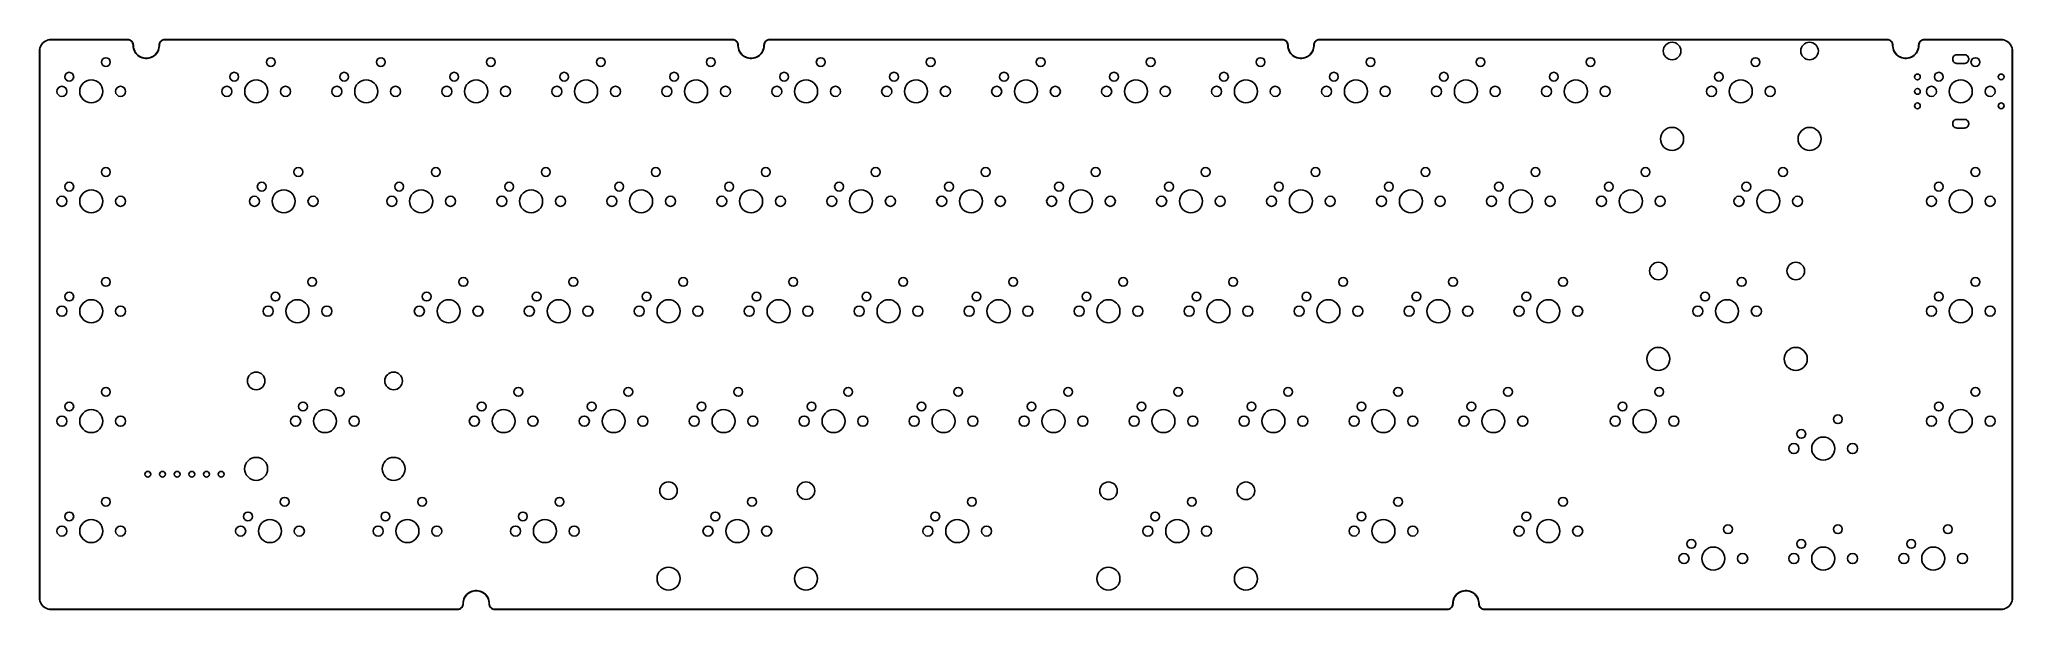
# Model space of a CAD drawing. Extents: x 0 to 342, y -99 to 0.
import ezdxf

# ---------------------------------------------------------------- set-up
doc = ezdxf.new("R2010")
doc.units = 0
doc.layers.add('BLACK', color=7, linetype='CONTINUOUS')

msp = doc.modelspace()

# ---------------------------------------------------------------- linework, layer by layer
at = {"layer": 'BLACK', "linetype": 'CONTINUOUS'}
for p, q in [((1.500891, -0.044), (1.760684, 0.007676)), ((1.760684, 0.007676), (2.025, 0.025)), ((2.025, 0.025), (15.25, 0.025)), ((15.25, 0.025), (15.427989, 0.009428)), ((15.427989, 0.009428), (15.600571, -0.036815)), ((21.399429, -0.036815), (21.572011, 0.009428)), ((21.572011, 0.009428), (21.75, 0.025)), ((21.75, 0.025), (120.025, 0.025)), ((120.025, 0.025), (120.202989, 0.009428)), ((120.202989, 0.009428), (120.375571, -0.036815)), ((126.174429, -0.036815), (126.347011, 0.009428)), ((126.347011, 0.009428), (126.525, 0.025)), ((126.525, 0.025), (215.275, 0.025)), ((215.275, 0.025), (215.452989, 0.009428)), ((215.452989, 0.009428), (215.625571, -0.036815)), ((221.424429, -0.036815), (221.597011, 0.009428)), ((221.597011, 0.009428), (221.775, 0.025)), ((221.775, 0.025), (320.05, 0.025)), ((320.05, 0.025), (320.227989, 0.009428)), ((320.227989, 0.009428), (320.400571, -0.036815)), ((326.199429, -0.036815), (326.372011, 0.009428)), ((326.372011, 0.009428), (326.55, 0.025)), ((326.55, 0.025), (339.775, 0.025)), ((339.775, 0.025), (340.039316, 0.007676)), ((340.039316, 0.007676), (340.299109, -0.044)), ((0, -2), (0.017324, -1.735684)), ((0, -96.75), (0, -2)), ((0.017324, -1.735684), (0.069, -1.475891)), ((0.083792, -1.61387), (0.05, -1.870552)), ((0.05, -1.870552), (0.05, -2)), ((0.05, -2), (0.05, -96.75)), ((0.069, -1.475891), (0.154144, -1.225066)), ((0.1508, -1.363795), (0.083792, -1.61387)), ((0.249875, -1.124605), (0.1508, -1.363795)), ((0.154144, -1.225066), (0.271298, -0.9875)), ((0.379323, -0.900394), (0.249875, -1.124605)), ((0.271298, -0.9875), (0.418459, -0.767258)), ((0.53693, -0.694997), (0.379323, -0.900394)), ((0.418459, -0.767258), (0.593108, -0.568108)), ((0.719997, -0.51193), (0.53693, -0.694997)), ((0.593108, -0.568108), (0.792258, -0.393459)), ((0.925394, -0.354323), (0.719997, -0.51193)), ((0.792258, -0.393459), (1.0125, -0.246298)), ((1.149605, -0.224875), (0.925394, -0.354323)), ((1.0125, -0.246298), (1.250066, -0.129144)), ((1.388795, -0.1258), (1.149605, -0.224875)), ((1.250066, -0.129144), (1.500891, -0.044)), ((1.63887, -0.058792), (1.388795, -0.1258)), ((1.895552, -0.025), (1.63887, -0.058792)), ((2.025, -0.025), (1.895552, -0.025)), ((15.25, -0.025), (2.025, -0.025)), ((15.335301, -0.025), (15.25, -0.025)), ((15.503312, -0.054625), (15.335301, -0.025)), ((15.663627, -0.112975), (15.503312, -0.054625)), ((15.600571, -0.036815), (15.7625, -0.112324)), ((15.811373, -0.198276), (15.663627, -0.112975)), ((15.7625, -0.112324), (15.908857, -0.214804)), ((15.942062, -0.307938), (15.811373, -0.198276)), ((15.908857, -0.214804), (16.035196, -0.341143)), ((16.051724, -0.438627), (15.942062, -0.307938)), ((16.035196, -0.341143), (16.137676, -0.4875)), ((16.137025, -0.586373), (16.051724, -0.438627)), ((16.195375, -0.746688), (16.137025, -0.586373)), ((16.137676, -0.4875), (16.213185, -0.649429)), ((16.225, -0.914699), (16.195375, -0.746688)), ((16.213185, -0.649429), (16.259428, -0.822011)), ((16.225, -1), (16.225, -0.914699)), ((16.242939, -1.285133), (16.225, -1)), ((16.296473, -1.565769), (16.242939, -1.285133)), ((16.259428, -0.822011), (16.275, -1)), ((16.275, -1), (16.275, -1.145834)), ((16.275, -1.145834), (16.31307, -1.435007)), ((16.384758, -1.837483), (16.296473, -1.565769)), ((16.31307, -1.435007), (16.38856, -1.716737)), ((16.506402, -2.09599), (16.384758, -1.837483)), ((16.38856, -1.716737), (16.500176, -1.986204)), ((16.500176, -1.986204), (16.646011, -2.238796)), ((16.659486, -2.337211), (16.506402, -2.09599)), ((16.646011, -2.238796), (16.823567, -2.470192)), ((16.841596, -2.557345), (16.659486, -2.337211)), ((16.823567, -2.470192), (17.029808, -2.676433)), ((17.04986, -2.752918), (16.841596, -2.557345)), ((17.029808, -2.676433), (17.261204, -2.853989)), ((17.280994, -2.920846), (17.04986, -2.752918)), ((17.261204, -2.853989), (17.513796, -2.999824)), ((17.531352, -3.058482), (17.280994, -2.920846)), ((17.513796, -2.999824), (17.783263, -3.11144)), ((17.796986, -3.163654), (17.531352, -3.058482)), ((17.783263, -3.11144), (18.064993, -3.18693)), ((18.073708, -3.234703), (17.796986, -3.163654)), ((18.064993, -3.18693), (18.354166, -3.225)), ((18.357152, -3.270511), (18.073708, -3.234703)), ((18.354166, -3.225), (18.645834, -3.225)), ((18.642848, -3.270511), (18.357152, -3.270511)), ((18.926292, -3.234703), (18.642848, -3.270511)), ((18.645834, -3.225), (18.935007, -3.18693)), ((19.203014, -3.163654), (18.926292, -3.234703)), ((18.935007, -3.18693), (19.216737, -3.11144)), ((19.468648, -3.058482), (19.203014, -3.163654)), ((19.216737, -3.11144), (19.486204, -2.999824)), ((19.719006, -2.920846), (19.468648, -3.058482)), ((19.486204, -2.999824), (19.738796, -2.853989)), ((19.95014, -2.752918), (19.719006, -2.920846)), ((19.738796, -2.853989), (19.970192, -2.676433)), ((20.158404, -2.557345), (19.95014, -2.752918)), ((19.970192, -2.676433), (20.176433, -2.470192)), ((20.340514, -2.337211), (20.158404, -2.557345)), ((20.176433, -2.470192), (20.353989, -2.238796)), ((20.493598, -2.09599), (20.340514, -2.337211)), ((20.353989, -2.238796), (20.499824, -1.986204)), ((20.615242, -1.837483), (20.493598, -2.09599)), ((20.499824, -1.986204), (20.61144, -1.716737)), ((20.61144, -1.716737), (20.68693, -1.435007)), ((20.703527, -1.565769), (20.615242, -1.837483)), ((20.68693, -1.435007), (20.725, -1.145834)), ((20.757061, -1.285133), (20.703527, -1.565769)), ((20.725, -1), (20.740572, -0.822011)), ((20.725, -1.145834), (20.725, -1)), ((20.740572, -0.822011), (20.786815, -0.649429)), ((20.775, -1), (20.757061, -1.285133)), ((20.804625, -0.746688), (20.775, -0.914699)), ((20.775, -0.914699), (20.775, -1)), ((20.786815, -0.649429), (20.862324, -0.4875)), ((20.862975, -0.586373), (20.804625, -0.746688)), ((20.862324, -0.4875), (20.964804, -0.341143)), ((20.948276, -0.438627), (20.862975, -0.586373)), ((21.057938, -0.307938), (20.948276, -0.438627)), ((20.964804, -0.341143), (21.091143, -0.214804)), ((21.188627, -0.198276), (21.057938, -0.307938)), ((21.091143, -0.214804), (21.2375, -0.112324)), ((21.336373, -0.112975), (21.188627, -0.198276)), ((21.2375, -0.112324), (21.399429, -0.036815)), ((21.496688, -0.054625), (21.336373, -0.112975)), ((21.664699, -0.025), (21.496688, -0.054625)), ((21.75, -0.025), (21.664699, -0.025)), ((120.025, -0.025), (21.75, -0.025)), ((120.110301, -0.025), (120.025, -0.025)), ((120.278312, -0.054625), (120.110301, -0.025)), ((120.438627, -0.112975), (120.278312, -0.054625)), ((120.375571, -0.036815), (120.5375, -0.112324)), ((120.586373, -0.198276), (120.438627, -0.112975)), ((120.5375, -0.112324), (120.683857, -0.214804)), ((120.717062, -0.307938), (120.586373, -0.198276)), ((120.683857, -0.214804), (120.810196, -0.341143)), ((120.826724, -0.438627), (120.717062, -0.307938)), ((120.810196, -0.341143), (120.912676, -0.4875)), ((120.912025, -0.586373), (120.826724, -0.438627)), ((120.970375, -0.746688), (120.912025, -0.586373)), ((120.912676, -0.4875), (120.988185, -0.649429)), ((121, -0.914699), (120.970375, -0.746688)), ((120.988185, -0.649429), (121.034428, -0.822011)), ((121, -1), (121, -0.914699)), ((121.017939, -1.285133), (121, -1)), ((121.071473, -1.565769), (121.017939, -1.285133)), ((121.034428, -0.822011), (121.05, -1)), ((121.05, -1), (121.05, -1.145834)), ((121.05, -1.145834), (121.08807, -1.435007)), ((121.159758, -1.837483), (121.071473, -1.565769)), ((121.08807, -1.435007), (121.16356, -1.716737)), ((121.281402, -2.09599), (121.159758, -1.837483)), ((121.16356, -1.716737), (121.275176, -1.986204)), ((121.275176, -1.986204), (121.421011, -2.238796)), ((121.434486, -2.337211), (121.281402, -2.09599)), ((121.421011, -2.238796), (121.598567, -2.470192)), ((121.616596, -2.557345), (121.434486, -2.337211)), ((121.598567, -2.470192), (121.804808, -2.676433)), ((121.82486, -2.752918), (121.616596, -2.557345)), ((121.804808, -2.676433), (122.036204, -2.853989)), ((122.055994, -2.920846), (121.82486, -2.752918)), ((122.036204, -2.853989), (122.288796, -2.999824)), ((122.306352, -3.058482), (122.055994, -2.920846)), ((122.288796, -2.999824), (122.558263, -3.11144)), ((122.571986, -3.163654), (122.306352, -3.058482)), ((122.558263, -3.11144), (122.839993, -3.18693)), ((122.848708, -3.234703), (122.571986, -3.163654)), ((122.839993, -3.18693), (123.129166, -3.225)), ((123.132152, -3.270511), (122.848708, -3.234703)), ((123.129166, -3.225), (123.420834, -3.225)), ((123.417848, -3.270511), (123.132152, -3.270511)), ((123.701292, -3.234703), (123.417848, -3.270511)), ((123.420834, -3.225), (123.710007, -3.18693)), ((123.978014, -3.163654), (123.701292, -3.234703)), ((123.710007, -3.18693), (123.991737, -3.11144)), ((124.243648, -3.058482), (123.978014, -3.163654)), ((123.991737, -3.11144), (124.261204, -2.999824)), ((124.494006, -2.920846), (124.243648, -3.058482)), ((124.261204, -2.999824), (124.513796, -2.853989)), ((124.72514, -2.752918), (124.494006, -2.920846)), ((124.513796, -2.853989), (124.745192, -2.676433)), ((124.933404, -2.557345), (124.72514, -2.752918)), ((124.745192, -2.676433), (124.951433, -2.470192)), ((125.115514, -2.337211), (124.933404, -2.557345)), ((124.951433, -2.470192), (125.128989, -2.238796)), ((125.268598, -2.09599), (125.115514, -2.337211)), ((125.128989, -2.238796), (125.274824, -1.986204)), ((125.390242, -1.837483), (125.268598, -2.09599)), ((125.274824, -1.986204), (125.38644, -1.716737)), ((125.38644, -1.716737), (125.46193, -1.435007)), ((125.478527, -1.565769), (125.390242, -1.837483)), ((125.46193, -1.435007), (125.5, -1.145834)), ((125.532061, -1.285133), (125.478527, -1.565769)), ((125.5, -1), (125.515572, -0.822011)), ((125.5, -1.145834), (125.5, -1)), ((125.515572, -0.822011), (125.561815, -0.649429)), ((125.55, -1), (125.532061, -1.285133)), ((125.579625, -0.746688), (125.55, -0.914699)), ((125.55, -0.914699), (125.55, -1)), ((125.561815, -0.649429), (125.637324, -0.4875)), ((125.637975, -0.586373), (125.579625, -0.746688)), ((125.637324, -0.4875), (125.739804, -0.341143)), ((125.723276, -0.438627), (125.637975, -0.586373)), ((125.832938, -0.307938), (125.723276, -0.438627)), ((125.739804, -0.341143), (125.866143, -0.214804)), ((125.963627, -0.198276), (125.832938, -0.307938)), ((125.866143, -0.214804), (126.0125, -0.112324)), ((126.111373, -0.112975), (125.963627, -0.198276)), ((126.0125, -0.112324), (126.174429, -0.036815)), ((126.271688, -0.054625), (126.111373, -0.112975)), ((126.439699, -0.025), (126.271688, -0.054625)), ((126.525, -0.025), (126.439699, -0.025)), ((215.275, -0.025), (126.525, -0.025)), ((215.360301, -0.025), (215.275, -0.025)), ((215.528312, -0.054625), (215.360301, -0.025)), ((215.688627, -0.112975), (215.528312, -0.054625)), ((215.625571, -0.036815), (215.7875, -0.112324)), ((215.836373, -0.198276), (215.688627, -0.112975)), ((215.7875, -0.112324), (215.933857, -0.214804)), ((215.967062, -0.307938), (215.836373, -0.198276)), ((215.933857, -0.214804), (216.060196, -0.341143)), ((216.076724, -0.438627), (215.967062, -0.307938)), ((216.060196, -0.341143), (216.162676, -0.4875)), ((216.162025, -0.586373), (216.076724, -0.438627)), ((216.220375, -0.746688), (216.162025, -0.586373)), ((216.162676, -0.4875), (216.238185, -0.649429)), ((216.25, -0.914699), (216.220375, -0.746688)), ((216.238185, -0.649429), (216.284428, -0.822011)), ((216.25, -1), (216.25, -0.914699)), ((216.267939, -1.285133), (216.25, -1)), ((216.321473, -1.565769), (216.267939, -1.285133)), ((216.284428, -0.822011), (216.3, -1)), ((216.3, -1), (216.3, -1.145834)), ((216.3, -1.145834), (216.33807, -1.435007)), ((216.409758, -1.837483), (216.321473, -1.565769)), ((216.33807, -1.435007), (216.41356, -1.716737)), ((216.531402, -2.09599), (216.409758, -1.837483)), ((216.41356, -1.716737), (216.525176, -1.986204)), ((216.525176, -1.986204), (216.671011, -2.238796)), ((216.684486, -2.337211), (216.531402, -2.09599)), ((216.671011, -2.238796), (216.848567, -2.470192)), ((216.866596, -2.557345), (216.684486, -2.337211)), ((216.848567, -2.470192), (217.054808, -2.676433)), ((217.07486, -2.752918), (216.866596, -2.557345)), ((217.054808, -2.676433), (217.286204, -2.853989)), ((217.305994, -2.920846), (217.07486, -2.752918)), ((217.286204, -2.853989), (217.538796, -2.999824)), ((217.556352, -3.058482), (217.305994, -2.920846)), ((217.538796, -2.999824), (217.808263, -3.11144)), ((217.821986, -3.163654), (217.556352, -3.058482)), ((217.808263, -3.11144), (218.089993, -3.18693)), ((218.098708, -3.234703), (217.821986, -3.163654)), ((218.089993, -3.18693), (218.379166, -3.225)), ((218.382152, -3.270511), (218.098708, -3.234703)), ((218.379166, -3.225), (218.670834, -3.225)), ((218.667848, -3.270511), (218.382152, -3.270511)), ((218.951292, -3.234703), (218.667848, -3.270511)), ((218.670834, -3.225), (218.960007, -3.18693)), ((219.228014, -3.163654), (218.951292, -3.234703)), ((218.960007, -3.18693), (219.241737, -3.11144)), ((219.493648, -3.058482), (219.228014, -3.163654)), ((219.241737, -3.11144), (219.511204, -2.999824)), ((219.744006, -2.920846), (219.493648, -3.058482)), ((219.511204, -2.999824), (219.763796, -2.853989)), ((219.97514, -2.752918), (219.744006, -2.920846)), ((219.763796, -2.853989), (219.995192, -2.676433)), ((220.183404, -2.557345), (219.97514, -2.752918)), ((219.995192, -2.676433), (220.201433, -2.470192)), ((220.365514, -2.337211), (220.183404, -2.557345)), ((220.201433, -2.470192), (220.378989, -2.238796)), ((220.518598, -2.09599), (220.365514, -2.337211)), ((220.378989, -2.238796), (220.524824, -1.986204)), ((220.640242, -1.837483), (220.518598, -2.09599)), ((220.524824, -1.986204), (220.63644, -1.716737)), ((220.63644, -1.716737), (220.71193, -1.435007)), ((220.728527, -1.565769), (220.640242, -1.837483)), ((220.71193, -1.435007), (220.75, -1.145834)), ((220.782061, -1.285133), (220.728527, -1.565769)), ((220.75, -1), (220.765572, -0.822011)), ((220.75, -1.145834), (220.75, -1)), ((220.765572, -0.822011), (220.811815, -0.649429)), ((220.8, -1), (220.782061, -1.285133)), ((220.829625, -0.746688), (220.8, -0.914699)), ((220.8, -0.914699), (220.8, -1)), ((220.811815, -0.649429), (220.887324, -0.4875)), ((220.887975, -0.586373), (220.829625, -0.746688)), ((220.887324, -0.4875), (220.989804, -0.341143)), ((220.973276, -0.438627), (220.887975, -0.586373)), ((221.082938, -0.307938), (220.973276, -0.438627)), ((220.989804, -0.341143), (221.116143, -0.214804)), ((221.213627, -0.198276), (221.082938, -0.307938)), ((221.116143, -0.214804), (221.2625, -0.112324)), ((221.361373, -0.112975), (221.213627, -0.198276)), ((221.2625, -0.112324), (221.424429, -0.036815)), ((221.521688, -0.054625), (221.361373, -0.112975)), ((221.689699, -0.025), (221.521688, -0.054625)), ((221.775, -0.025), (221.689699, -0.025)), ((320.05, -0.025), (221.775, -0.025)), ((320.135301, -0.025), (320.05, -0.025)), ((320.303312, -0.054625), (320.135301, -0.025)), ((320.463627, -0.112975), (320.303312, -0.054625)), ((320.400571, -0.036815), (320.5625, -0.112324)), ((320.611373, -0.198276), (320.463627, -0.112975)), ((320.5625, -0.112324), (320.708857, -0.214804)), ((320.742062, -0.307938), (320.611373, -0.198276)), ((320.708857, -0.214804), (320.835196, -0.341143)), ((320.851724, -0.438627), (320.742062, -0.307938)), ((320.835196, -0.341143), (320.937676, -0.4875)), ((320.937025, -0.586373), (320.851724, -0.438627)), ((320.995375, -0.746688), (320.937025, -0.586373)), ((320.937676, -0.4875), (321.013185, -0.649429)), ((321.025, -0.914699), (320.995375, -0.746688)), ((321.013185, -0.649429), (321.059428, -0.822011)), ((321.025, -1), (321.025, -0.914699)), ((321.042939, -1.285133), (321.025, -1)), ((321.096473, -1.565769), (321.042939, -1.285133)), ((321.059428, -0.822011), (321.075, -1)), ((321.075, -1), (321.075, -1.145834)), ((321.075, -1.145834), (321.11307, -1.435007)), ((321.184758, -1.837483), (321.096473, -1.565769)), ((321.11307, -1.435007), (321.18856, -1.716737)), ((321.306402, -2.09599), (321.184758, -1.837483)), ((321.18856, -1.716737), (321.300176, -1.986204)), ((321.300176, -1.986204), (321.446011, -2.238796)), ((321.459486, -2.337211), (321.306402, -2.09599)), ((321.446011, -2.238796), (321.623567, -2.470192)), ((321.641596, -2.557345), (321.459486, -2.337211)), ((321.623567, -2.470192), (321.829808, -2.676433)), ((321.84986, -2.752918), (321.641596, -2.557345)), ((321.829808, -2.676433), (322.061204, -2.853989)), ((322.080994, -2.920846), (321.84986, -2.752918)), ((322.061204, -2.853989), (322.313796, -2.999824)), ((322.331352, -3.058482), (322.080994, -2.920846)), ((322.313796, -2.999824), (322.583263, -3.11144)), ((322.596986, -3.163654), (322.331352, -3.058482)), ((322.583263, -3.11144), (322.864993, -3.18693)), ((322.873708, -3.234703), (322.596986, -3.163654)), ((322.864993, -3.18693), (323.154166, -3.225)), ((323.157152, -3.270511), (322.873708, -3.234703)), ((323.154166, -3.225), (323.445834, -3.225)), ((323.442848, -3.270511), (323.157152, -3.270511)), ((323.726292, -3.234703), (323.442848, -3.270511)), ((323.445834, -3.225), (323.735007, -3.18693)), ((324.003014, -3.163654), (323.726292, -3.234703)), ((323.735007, -3.18693), (324.016737, -3.11144)), ((324.268648, -3.058482), (324.003014, -3.163654)), ((324.016737, -3.11144), (324.286204, -2.999824)), ((324.519006, -2.920846), (324.268648, -3.058482)), ((324.286204, -2.999824), (324.538796, -2.853989)), ((324.75014, -2.752918), (324.519006, -2.920846)), ((324.538796, -2.853989), (324.770192, -2.676433)), ((324.958404, -2.557345), (324.75014, -2.752918)), ((324.770192, -2.676433), (324.976433, -2.470192)), ((325.140514, -2.337211), (324.958404, -2.557345)), ((324.976433, -2.470192), (325.153989, -2.238796)), ((325.293598, -2.09599), (325.140514, -2.337211)), ((325.153989, -2.238796), (325.299824, -1.986204)), ((325.415242, -1.837483), (325.293598, -2.09599)), ((325.299824, -1.986204), (325.41144, -1.716737)), ((325.41144, -1.716737), (325.48693, -1.435007)), ((325.503527, -1.565769), (325.415242, -1.837483)), ((325.48693, -1.435007), (325.525, -1.145834)), ((325.557061, -1.285133), (325.503527, -1.565769)), ((325.525, -1), (325.540572, -0.822011)), ((325.525, -1.145834), (325.525, -1)), ((325.540572, -0.822011), (325.586815, -0.649429)), ((325.575, -1), (325.557061, -1.285133)), ((325.604625, -0.746688), (325.575, -0.914699)), ((325.575, -0.914699), (325.575, -1)), ((325.586815, -0.649429), (325.662324, -0.4875)), ((325.662975, -0.586373), (325.604625, -0.746688)), ((325.662324, -0.4875), (325.764804, -0.341143)), ((325.748276, -0.438627), (325.662975, -0.586373)), ((325.857938, -0.307938), (325.748276, -0.438627)), ((325.764804, -0.341143), (325.891143, -0.214804)), ((325.988627, -0.198276), (325.857938, -0.307938)), ((325.891143, -0.214804), (326.0375, -0.112324)), ((326.136373, -0.112975), (325.988627, -0.198276)), ((326.0375, -0.112324), (326.199429, -0.036815)), ((326.296688, -0.054625), (326.136373, -0.112975)), ((326.464699, -0.025), (326.296688, -0.054625)), ((326.55, -0.025), (326.464699, -0.025)), ((339.775, -0.025), (326.55, -0.025)), ((331.428611, -3.301487), (331.457295, -3.157286)), ((331.428611, -3.448513), (331.428611, -3.301487)), ((331.457295, -3.157286), (331.513559, -3.021452)), ((331.513559, -3.021452), (331.595242, -2.899205)), ((331.595242, -2.899205), (331.699205, -2.795242)), ((331.699205, -2.795242), (331.821452, -2.713559)), ((331.821452, -2.713559), (331.957286, -2.657295)), ((331.957286, -2.657295), (332.101487, -2.628611)), ((332.101487, -2.628611), (332.175, -2.625)), ((332.175, -2.625), (333.475, -2.625)), ((333.475, -2.625), (333.548513, -2.628611)), ((333.548513, -2.628611), (333.692714, -2.657295)), ((333.692714, -2.657295), (333.828548, -2.713559)), ((333.828548, -2.713559), (333.950795, -2.795242)), ((333.950795, -2.795242), (334.054758, -2.899205)), ((334.054758, -2.899205), (334.136441, -3.021452)), ((334.136441, -3.021452), (334.192705, -3.157286)), ((334.192705, -3.157286), (334.221389, -3.301487)), ((334.221389, -3.301487), (334.221389, -3.448513)), ((339.904448, -0.025), (339.775, -0.025)), ((340.16113, -0.058793), (339.904448, -0.025)), ((340.411205, -0.1258), (340.16113, -0.058793)), ((340.299109, -0.044), (340.549934, -0.129144)), ((340.650395, -0.224875), (340.411205, -0.1258)), ((340.549934, -0.129144), (340.7875, -0.246299)), ((340.874606, -0.354324), (340.650395, -0.224875)), ((340.7875, -0.246299), (341.007742, -0.393459)), ((341.080002, -0.51193), (340.874606, -0.354324)), ((341.007742, -0.393459), (341.206891, -0.568109)), ((341.26307, -0.694998), (341.080002, -0.51193)), ((341.206891, -0.568109), (341.381541, -0.767258)), ((341.420676, -0.900394), (341.26307, -0.694998)), ((341.381541, -0.767258), (341.528701, -0.9875)), ((341.550125, -1.124605), (341.420676, -0.900394)), ((341.528701, -0.9875), (341.645856, -1.225066)), ((341.6492, -1.363795), (341.550125, -1.124605)), ((341.645856, -1.225066), (341.731, -1.475891)), ((341.716207, -1.61387), (341.6492, -1.363795)), ((341.75, -1.870552), (341.716207, -1.61387)), ((341.731, -1.475891), (341.782676, -1.735684)), ((341.75, -2), (341.75, -1.870552)), ((341.75, -96.75), (341.75, -2)), ((341.782676, -1.735684), (341.8, -2)), ((341.8, -2), (341.8, -96.75)), ((331.457295, -3.592714), (331.428611, -3.448513)), ((331.513559, -3.728548), (331.457295, -3.592714)), ((331.595242, -3.850795), (331.513559, -3.728548)), ((331.699205, -3.954758), (331.595242, -3.850795)), ((331.821452, -4.036441), (331.699205, -3.954758)), ((331.957286, -4.092705), (331.821452, -4.036441)), ((332.101487, -4.121389), (331.957286, -4.092705)), ((332.175, -4.125), (332.101487, -4.121389)), ((333.475, -4.125), (332.175, -4.125)), ((333.548513, -4.121389), (333.475, -4.125)), ((333.692714, -4.092705), (333.548513, -4.121389)), ((333.828548, -4.036441), (333.692714, -4.092705)), ((333.950795, -3.954758), (333.828548, -4.036441)), ((334.054758, -3.850795), (333.950795, -3.954758)), ((334.136441, -3.728548), (334.054758, -3.850795)), ((334.192705, -3.592714), (334.136441, -3.728548)), ((334.221389, -3.448513), (334.192705, -3.592714)), ((331.428611, -14.501487), (331.457295, -14.357286)), ((331.428611, -14.648513), (331.428611, -14.501487)), ((331.457295, -14.792714), (331.428611, -14.648513)), ((331.457295, -14.357286), (331.513559, -14.221452)), ((331.513559, -14.928548), (331.457295, -14.792714)), ((331.513559, -14.221452), (331.595242, -14.099205)), ((331.595242, -15.050795), (331.513559, -14.928548)), ((331.595242, -14.099205), (331.699205, -13.995242)), ((331.699205, -15.154758), (331.595242, -15.050795)), ((331.699205, -13.995242), (331.821452, -13.913559)), ((331.821452, -15.236441), (331.699205, -15.154758)), ((331.821452, -13.913559), (331.957286, -13.857295)), ((331.957286, -15.292705), (331.821452, -15.236441)), ((331.957286, -13.857295), (332.101487, -13.828611)), ((332.101487, -15.321389), (331.957286, -15.292705)), ((332.101487, -13.828611), (332.175, -13.825)), ((332.175, -15.325), (332.101487, -15.321389)), ((332.175, -13.825), (333.475, -13.825)), ((333.475, -15.325), (332.175, -15.325)), ((333.475, -13.825), (333.548513, -13.828611)), ((333.548513, -15.321389), (333.475, -15.325)), ((333.548513, -13.828611), (333.692714, -13.857295)), ((333.692714, -15.292705), (333.548513, -15.321389)), ((333.692714, -13.857295), (333.828548, -13.913559)), ((333.828548, -15.236441), (333.692714, -15.292705)), ((333.828548, -13.913559), (333.950795, -13.995242)), ((333.950795, -15.154758), (333.828548, -15.236441)), ((333.950795, -13.995242), (334.054758, -14.099205)), ((334.054758, -15.050795), (333.950795, -15.154758)), ((334.054758, -14.099205), (334.136441, -14.221452)), ((334.136441, -14.928548), (334.054758, -15.050795)), ((334.136441, -14.221452), (334.192705, -14.357286)), ((334.192705, -14.792714), (334.136441, -14.928548)), ((334.192705, -14.357286), (334.221389, -14.501487)), ((334.221389, -14.648513), (334.192705, -14.792714)), ((334.221389, -14.501487), (334.221389, -14.648513)), ((74.430994, -95.829154), (74.681352, -95.691518)), ((74.933263, -95.63856), (74.663796, -95.750176)), ((74.681352, -95.691518), (74.946986, -95.586346)), ((75.214993, -95.56307), (74.933263, -95.63856)), ((74.946986, -95.586346), (75.223708, -95.515297)), ((75.504166, -95.525), (75.214993, -95.56307)), ((75.223708, -95.515297), (75.507152, -95.479489)), ((75.795834, -95.525), (75.504166, -95.525)), ((75.507152, -95.479489), (75.792848, -95.479489)), ((75.792848, -95.479489), (76.076292, -95.515297)), ((76.085007, -95.56307), (75.795834, -95.525)), ((76.076292, -95.515297), (76.353014, -95.586346)), ((76.366737, -95.63856), (76.085007, -95.56307)), ((76.353014, -95.586346), (76.618648, -95.691518)), ((76.636204, -95.750176), (76.366737, -95.63856)), ((76.618648, -95.691518), (76.869006, -95.829154)), ((245.880994, -95.829154), (246.131352, -95.691518)), ((246.383263, -95.63856), (246.113796, -95.750176)), ((246.131352, -95.691518), (246.396986, -95.586346)), ((246.664993, -95.56307), (246.383263, -95.63856)), ((246.396986, -95.586346), (246.673708, -95.515297)), ((246.954166, -95.525), (246.664993, -95.56307)), ((246.673708, -95.515297), (246.957152, -95.479489)), ((247.245834, -95.525), (246.954166, -95.525)), ((246.957152, -95.479489), (247.242848, -95.479489)), ((247.242848, -95.479489), (247.526292, -95.515297)), ((247.535007, -95.56307), (247.245834, -95.525)), ((247.526292, -95.515297), (247.803014, -95.586346)), ((247.816737, -95.63856), (247.535007, -95.56307)), ((247.803014, -95.586346), (248.068648, -95.691518)), ((248.086204, -95.750176), (247.816737, -95.63856)), ((248.068648, -95.691518), (248.319006, -95.829154)), ((0.017324, -97.014316), (0, -96.75)), ((0.069, -97.274109), (0.017324, -97.014316)), ((0.05, -96.75), (0.05, -96.879448)), ((0.05, -96.879448), (0.083793, -97.13613)), ((0.154144, -97.524934), (0.069, -97.274109)), ((0.083793, -97.13613), (0.1508, -97.386205)), ((0.1508, -97.386205), (0.249875, -97.625395)), ((0.271299, -97.7625), (0.154144, -97.524934)), ((0.249875, -97.625395), (0.379324, -97.849606)), ((0.418459, -97.982742), (0.271299, -97.7625)), ((0.379324, -97.849606), (0.53693, -98.055002)), ((0.593109, -98.181891), (0.418459, -97.982742)), ((0.53693, -98.055002), (0.719998, -98.23807)), ((0.792258, -98.356541), (0.593109, -98.181891)), ((0.719998, -98.23807), (0.925394, -98.395676)), ((1.0125, -98.503701), (0.792258, -98.356541)), ((0.925394, -98.395676), (1.149605, -98.525125)), ((1.250066, -98.620856), (1.0125, -98.503701)), ((1.149605, -98.525125), (1.388795, -98.6242)), ((1.500891, -98.706), (1.250066, -98.620856)), ((1.388795, -98.6242), (1.63887, -98.691207)), ((1.760684, -98.757676), (1.500891, -98.706)), ((1.63887, -98.691207), (1.895552, -98.725)), ((2.025, -98.775), (1.760684, -98.757676)), ((1.895552, -98.725), (2.025, -98.725)), ((2.025, -98.725), (72.4, -98.725)), ((72.4, -98.775), (2.025, -98.775)), ((72.4, -98.725), (72.485301, -98.725)), ((72.577989, -98.759428), (72.4, -98.775)), ((72.485301, -98.725), (72.653312, -98.695375)), ((72.750571, -98.713185), (72.577989, -98.759428)), ((72.653312, -98.695375), (72.813627, -98.637025)), ((72.9125, -98.637676), (72.750571, -98.713185)), ((72.813627, -98.637025), (72.961373, -98.551724)), ((73.058857, -98.535196), (72.9125, -98.637676)), ((72.961373, -98.551724), (73.092062, -98.442062)), ((73.185196, -98.408857), (73.058857, -98.535196)), ((73.092062, -98.442062), (73.201724, -98.311373)), ((73.287676, -98.2625), (73.185196, -98.408857)), ((73.201724, -98.311373), (73.287025, -98.163627)), ((73.287025, -98.163627), (73.345375, -98.003312)), ((73.363185, -98.100571), (73.287676, -98.2625)), ((73.345375, -98.003312), (73.375, -97.835301)), ((73.409428, -97.927989), (73.363185, -98.100571)), ((73.375, -97.75), (73.392939, -97.464867)), ((73.375, -97.835301), (73.375, -97.75)), ((73.392939, -97.464867), (73.446473, -97.184231)), ((73.425, -97.75), (73.409428, -97.927989)), ((73.46307, -97.314993), (73.425, -97.604166)), ((73.425, -97.604166), (73.425, -97.75)), ((73.446473, -97.184231), (73.534758, -96.912517)), ((73.53856, -97.033263), (73.46307, -97.314993)), ((73.534758, -96.912517), (73.656402, -96.65401)), ((73.650176, -96.763796), (73.53856, -97.033263)), ((73.796011, -96.511204), (73.650176, -96.763796)), ((73.656402, -96.65401), (73.809486, -96.412789)), ((73.973567, -96.279808), (73.796011, -96.511204)), ((73.809486, -96.412789), (73.991596, -96.192655)), ((74.179808, -96.073567), (73.973567, -96.279808)), ((73.991596, -96.192655), (74.19986, -95.997082)), ((74.411204, -95.896011), (74.179808, -96.073567)), ((74.19986, -95.997082), (74.430994, -95.829154)), ((74.663796, -95.750176), (74.411204, -95.896011)), ((76.888796, -95.896011), (76.636204, -95.750176)), ((76.869006, -95.829154), (77.10014, -95.997082)), ((77.120192, -96.073567), (76.888796, -95.896011)), ((77.10014, -95.997082), (77.308404, -96.192655)), ((77.326433, -96.279808), (77.120192, -96.073567)), ((77.308404, -96.192655), (77.490514, -96.412789)), ((77.503989, -96.511204), (77.326433, -96.279808)), ((77.490514, -96.412789), (77.643598, -96.65401)), ((77.649824, -96.763796), (77.503989, -96.511204)), ((77.643598, -96.65401), (77.765242, -96.912517)), ((77.76144, -97.033263), (77.649824, -96.763796)), ((77.83693, -97.314993), (77.76144, -97.033263)), ((77.765242, -96.912517), (77.853527, -97.184231)), ((77.875, -97.604166), (77.83693, -97.314993)), ((77.853527, -97.184231), (77.907061, -97.464867)), ((77.875, -97.75), (77.875, -97.604166)), ((77.890572, -97.927989), (77.875, -97.75)), ((77.936815, -98.100571), (77.890572, -97.927989)), ((77.907061, -97.464867), (77.925, -97.75)), ((77.925, -97.75), (77.925, -97.835301)), ((77.925, -97.835301), (77.954625, -98.003312)), ((78.012324, -98.2625), (77.936815, -98.100571)), ((77.954625, -98.003312), (78.012975, -98.163627)), ((78.114804, -98.408857), (78.012324, -98.2625)), ((78.012975, -98.163627), (78.098276, -98.311373)), ((78.098276, -98.311373), (78.207938, -98.442062)), ((78.241143, -98.535196), (78.114804, -98.408857)), ((78.207938, -98.442062), (78.338627, -98.551724)), ((78.3875, -98.637676), (78.241143, -98.535196)), ((78.338627, -98.551724), (78.486373, -98.637025)), ((78.549429, -98.713185), (78.3875, -98.637676)), ((78.486373, -98.637025), (78.646688, -98.695375)), ((78.722011, -98.759428), (78.549429, -98.713185)), ((78.646688, -98.695375), (78.814699, -98.725)), ((78.9, -98.775), (78.722011, -98.759428)), ((78.814699, -98.725), (78.9, -98.725)), ((78.9, -98.725), (243.85, -98.725)), ((243.85, -98.775), (78.9, -98.775)), ((243.85, -98.725), (243.935301, -98.725)), ((244.027989, -98.759428), (243.85, -98.775)), ((243.935301, -98.725), (244.103312, -98.695375)), ((244.200571, -98.713185), (244.027989, -98.759428)), ((244.103312, -98.695375), (244.263627, -98.637025)), ((244.3625, -98.637676), (244.200571, -98.713185)), ((244.263627, -98.637025), (244.411373, -98.551724)), ((244.508857, -98.535196), (244.3625, -98.637676)), ((244.411373, -98.551724), (244.542062, -98.442062)), ((244.635196, -98.408857), (244.508857, -98.535196)), ((244.542062, -98.442062), (244.651724, -98.311373)), ((244.737676, -98.2625), (244.635196, -98.408857)), ((244.651724, -98.311373), (244.737025, -98.163627)), ((244.737025, -98.163627), (244.795375, -98.003312)), ((244.813185, -98.100571), (244.737676, -98.2625)), ((244.795375, -98.003312), (244.825, -97.835301)), ((244.859428, -97.927989), (244.813185, -98.100571)), ((244.825, -97.75), (244.842939, -97.464867)), ((244.825, -97.835301), (244.825, -97.75)), ((244.842939, -97.464867), (244.896473, -97.184231)), ((244.875, -97.75), (244.859428, -97.927989)), ((244.91307, -97.314993), (244.875, -97.604166)), ((244.875, -97.604166), (244.875, -97.75)), ((244.896473, -97.184231), (244.984758, -96.912517)), ((244.98856, -97.033263), (244.91307, -97.314993)), ((244.984758, -96.912517), (245.106402, -96.65401)), ((245.100176, -96.763796), (244.98856, -97.033263)), ((245.246011, -96.511204), (245.100176, -96.763796)), ((245.106402, -96.65401), (245.259486, -96.412789)), ((245.423567, -96.279808), (245.246011, -96.511204)), ((245.259486, -96.412789), (245.441596, -96.192655)), ((245.629808, -96.073567), (245.423567, -96.279808)), ((245.441596, -96.192655), (245.64986, -95.997082)), ((245.861204, -95.896011), (245.629808, -96.073567)), ((245.64986, -95.997082), (245.880994, -95.829154)), ((246.113796, -95.750176), (245.861204, -95.896011)), ((248.338796, -95.896011), (248.086204, -95.750176)), ((248.319006, -95.829154), (248.55014, -95.997082)), ((248.570192, -96.073567), (248.338796, -95.896011)), ((248.55014, -95.997082), (248.758404, -96.192655)), ((248.776433, -96.279808), (248.570192, -96.073567)), ((248.758404, -96.192655), (248.940514, -96.412789)), ((248.953989, -96.511204), (248.776433, -96.279808)), ((248.940514, -96.412789), (249.093598, -96.65401)), ((249.099824, -96.763796), (248.953989, -96.511204)), ((249.093598, -96.65401), (249.215242, -96.912517)), ((249.21144, -97.033263), (249.099824, -96.763796)), ((249.28693, -97.314993), (249.21144, -97.033263)), ((249.215242, -96.912517), (249.303527, -97.184231)), ((249.325, -97.604166), (249.28693, -97.314993)), ((249.303527, -97.184231), (249.357061, -97.464867)), ((249.325, -97.75), (249.325, -97.604166)), ((249.340572, -97.927989), (249.325, -97.75)), ((249.386815, -98.100571), (249.340572, -97.927989)), ((249.357061, -97.464867), (249.375, -97.75)), ((249.375, -97.75), (249.375, -97.835301)), ((249.375, -97.835301), (249.404625, -98.003312)), ((249.462324, -98.2625), (249.386815, -98.100571)), ((249.404625, -98.003312), (249.462975, -98.163627)), ((249.564804, -98.408857), (249.462324, -98.2625)), ((249.462975, -98.163627), (249.548276, -98.311373)), ((249.548276, -98.311373), (249.657938, -98.442062)), ((249.691143, -98.535196), (249.564804, -98.408857)), ((249.657938, -98.442062), (249.788627, -98.551724)), ((249.8375, -98.637676), (249.691143, -98.535196)), ((249.788627, -98.551724), (249.936373, -98.637025)), ((249.999429, -98.713185), (249.8375, -98.637676)), ((249.936373, -98.637025), (250.096688, -98.695375)), ((250.172011, -98.759428), (249.999429, -98.713185)), ((250.096688, -98.695375), (250.264699, -98.725)), ((250.35, -98.775), (250.172011, -98.759428)), ((250.264699, -98.725), (250.35, -98.725)), ((250.35, -98.725), (339.775, -98.725)), ((339.775, -98.775), (250.35, -98.775)), ((339.775, -98.725), (339.904448, -98.725)), ((340.039316, -98.757676), (339.775, -98.775)), ((339.904448, -98.725), (340.16113, -98.691207)), ((340.299109, -98.706), (340.039316, -98.757676)), ((340.16113, -98.691207), (340.411205, -98.6242)), ((340.549934, -98.620856), (340.299109, -98.706)), ((340.411205, -98.6242), (340.650395, -98.525125)), ((340.7875, -98.503701), (340.549934, -98.620856)), ((340.650395, -98.525125), (340.874606, -98.395676)), ((341.007742, -98.356541), (340.7875, -98.503701)), ((340.874606, -98.395676), (341.080002, -98.23807)), ((341.206891, -98.181891), (341.007742, -98.356541)), ((341.080002, -98.23807), (341.26307, -98.055002)), ((341.381541, -97.982742), (341.206891, -98.181891)), ((341.26307, -98.055002), (341.420676, -97.849606)), ((341.528701, -97.7625), (341.381541, -97.982742)), ((341.420676, -97.849606), (341.550125, -97.625395)), ((341.645856, -97.524934), (341.528701, -97.7625)), ((341.550125, -97.625395), (341.6492, -97.386205)), ((341.731, -97.274109), (341.645856, -97.524934)), ((341.6492, -97.386205), (341.716207, -97.13613)), ((341.716207, -97.13613), (341.75, -96.879448)), ((341.782676, -97.014316), (341.731, -97.274109)), ((341.75, -96.879448), (341.75, -96.75)), ((341.8, -96.75), (341.782676, -97.014316))]:
    msp.add_line(p, q, dxfattribs=at)
at = {"layer": 'BLACK'}
for centre, radius in [((11.515, -3.895), 0.762), ((40.09, -3.895), 0.762), ((59.14, -3.895), 0.762), ((78.19, -3.895), 0.762), ((97.24, -3.895), 0.762), ((116.29, -3.895), 0.762), ((135.34, -3.895), 0.762), ((154.39, -3.895), 0.762), ((173.44, -3.895), 0.762), ((192.49, -3.895), 0.762), ((211.54, -3.895), 0.762), ((230.59, -3.895), 0.762), ((249.64, -3.895), 0.762), ((268.69, -3.895), 0.762), ((282.825, -1.975), 1.524), ((297.265, -3.895), 0.762), ((306.6375, -1.975), 1.524), ((335.365, -3.895), 0.762), ((5.165, -6.435), 0.762), ((33.74, -6.435), 0.762), ((52.79, -6.435), 0.762), ((71.84, -6.435), 0.762), ((90.89, -6.435), 0.762), ((109.94, -6.435), 0.762), ((128.99, -6.435), 0.762), ((148.04, -6.435), 0.762), ((167.09, -6.435), 0.762), ((186.14, -6.435), 0.762), ((205.19, -6.435), 0.762), ((224.24, -6.435), 0.762), ((243.29, -6.435), 0.762), ((262.34, -6.435), 0.762), ((290.915, -6.435), 0.762), ((325.325, -6.475), 0.5), ((329.015, -6.435), 0.762), ((339.825, -6.475), 0.5), ((3.895, -8.975), 0.875), ((8.975, -8.975), 1.9939), ((14.055, -8.975), 0.875), ((32.47, -8.975), 0.875), ((37.55, -8.975), 1.9939), ((42.63, -8.975), 0.875), ((51.52, -8.975), 0.875), ((56.6, -8.975), 1.9939), ((61.68, -8.975), 0.875), ((70.57, -8.975), 0.875), ((75.65, -8.975), 1.9939), ((80.73, -8.975), 0.875), ((89.62, -8.975), 0.875), ((94.7, -8.975), 1.9939), ((99.78, -8.975), 0.875), ((108.67, -8.975), 0.875), ((113.75, -8.975), 1.9939), ((118.83, -8.975), 0.875), ((127.72, -8.975), 0.875), ((132.8, -8.975), 1.9939), ((137.88, -8.975), 0.875), ((146.77, -8.975), 0.875), ((151.85, -8.975), 1.9939), ((156.93, -8.975), 0.875), ((165.82, -8.975), 0.875), ((170.9, -8.975), 1.9939), ((175.98, -8.975), 0.875), ((184.87, -8.975), 0.875), ((189.95, -8.975), 1.9939), ((195.03, -8.975), 0.875), ((203.92, -8.975), 0.875), ((209, -8.975), 1.9939), ((214.08, -8.975), 0.875), ((222.97, -8.975), 0.875), ((228.05, -8.975), 1.9939), ((233.13, -8.975), 0.875), ((242.02, -8.975), 0.875), ((247.1, -8.975), 1.9939), ((252.18, -8.975), 0.875), ((261.07, -8.975), 0.875), ((266.15, -8.975), 1.9939), ((271.23, -8.975), 0.875), ((289.645, -8.975), 0.875), ((294.725, -8.975), 1.9939), ((299.805, -8.975), 0.875), ((325.325, -8.975), 0.5), ((327.745, -8.975), 0.875), ((332.825, -8.975), 1.9939), ((332.825, -8.975), 1.9939), ((337.905, -8.975), 0.875), ((325.325, -11.475), 0.5), ((339.825, -11.475), 0.5), ((282.825, -17.215), 1.9939), ((306.6375, -17.215), 1.9939), ((11.515, -22.945), 0.762), ((44.8525, -22.945), 0.762), ((68.665, -22.945), 0.762), ((87.715, -22.945), 0.762), ((106.765, -22.945), 0.762), ((125.815, -22.945), 0.762), ((144.865, -22.945), 0.762), ((163.915, -22.945), 0.762), ((182.965, -22.945), 0.762), ((202.015, -22.945), 0.762), ((221.065, -22.945), 0.762), ((240.115, -22.945), 0.762), ((259.165, -22.945), 0.762), ((278.215, -22.945), 0.762), ((302.0275, -22.945), 0.762), ((335.365, -22.945), 0.762), ((3.895, -28.025), 0.875), ((5.165, -25.485), 0.762), ((8.975, -28.025), 1.9939), ((14.055, -28.025), 0.875), ((37.2325, -28.025), 0.875), ((38.5025, -25.485), 0.762), ((42.3125, -28.025), 1.9939), ((47.3925, -28.025), 0.875), ((61.045, -28.025), 0.875), ((62.315, -25.485), 0.762), ((66.125, -28.025), 1.9939), ((71.205, -28.025), 0.875), ((80.095, -28.025), 0.875), ((81.365, -25.485), 0.762), ((85.175, -28.025), 1.9939), ((90.255, -28.025), 0.875), ((99.145, -28.025), 0.875), ((100.415, -25.485), 0.762), ((104.225, -28.025), 1.9939), ((109.305, -28.025), 0.875), ((118.195, -28.025), 0.875), ((119.465, -25.485), 0.762), ((123.275, -28.025), 1.9939), ((128.355, -28.025), 0.875), ((137.245, -28.025), 0.875), ((138.515, -25.485), 0.762), ((142.325, -28.025), 1.9939), ((147.405, -28.025), 0.875), ((156.295, -28.025), 0.875), ((157.565, -25.485), 0.762), ((161.375, -28.025), 1.9939), ((166.455, -28.025), 0.875), ((175.345, -28.025), 0.875), ((176.615, -25.485), 0.762), ((180.425, -28.025), 1.9939), ((185.505, -28.025), 0.875), ((194.395, -28.025), 0.875), ((195.665, -25.485), 0.762), ((199.475, -28.025), 1.9939), ((204.555, -28.025), 0.875), ((213.445, -28.025), 0.875), ((214.715, -25.485), 0.762), ((218.525, -28.025), 1.9939), ((223.605, -28.025), 0.875), ((232.495, -28.025), 0.875), ((233.765, -25.485), 0.762), ((237.575, -28.025), 1.9939), ((242.655, -28.025), 0.875), ((251.545, -28.025), 0.875), ((252.815, -25.485), 0.762), ((256.625, -28.025), 1.9939), ((261.705, -28.025), 0.875), ((270.595, -28.025), 0.875), ((271.865, -25.485), 0.762), ((275.675, -28.025), 1.9939), ((280.755, -28.025), 0.875), ((294.4075, -28.025), 0.875), ((295.6775, -25.485), 0.762), ((299.4875, -28.025), 1.9939), ((304.5675, -28.025), 0.875), ((327.745, -28.025), 0.875), ((329.015, -25.485), 0.762), ((332.825, -28.025), 1.9939), ((337.905, -28.025), 0.875), ((280.4375, -40.1), 1.524), ((304.25, -40.1), 1.524), ((5.165, -44.535), 0.762), ((11.515, -41.995), 0.762), ((40.88375, -44.535), 0.762), ((47.23375, -41.995), 0.762), ((67.0775, -44.535), 0.762), ((73.4275, -41.995), 0.762), ((86.1275, -44.535), 0.762), ((92.4775, -41.995), 0.762), ((105.1775, -44.535), 0.762), ((111.5275, -41.995), 0.762), ((124.2275, -44.535), 0.762), ((130.5775, -41.995), 0.762), ((143.2775, -44.535), 0.762), ((149.6275, -41.995), 0.762), ((162.3275, -44.535), 0.762), ((168.6775, -41.995), 0.762), ((181.3775, -44.535), 0.762), ((187.7275, -41.995), 0.762), ((200.4275, -44.535), 0.762), ((206.7775, -41.995), 0.762), ((219.4775, -44.535), 0.762), ((225.8275, -41.995), 0.762), ((238.5275, -44.535), 0.762), ((244.8775, -41.995), 0.762), ((257.5775, -44.535), 0.762), ((263.9275, -41.995), 0.762), ((288.53375, -44.535), 0.762), ((294.88375, -41.995), 0.762), ((329.015, -44.535), 0.762), ((335.365, -41.995), 0.762), ((3.895, -47.075), 0.875), ((8.975, -47.075), 1.9939), ((14.055, -47.075), 0.875), ((39.61375, -47.075), 0.875), ((44.69375, -47.075), 1.9939), ((49.77375, -47.075), 0.875), ((65.8075, -47.075), 0.875), ((70.8875, -47.075), 1.9939), ((75.9675, -47.075), 0.875), ((84.8575, -47.075), 0.875), ((89.9375, -47.075), 1.9939), ((95.0175, -47.075), 0.875), ((103.9075, -47.075), 0.875), ((108.9875, -47.075), 1.9939), ((114.0675, -47.075), 0.875), ((122.9575, -47.075), 0.875), ((128.0375, -47.075), 1.9939), ((133.1175, -47.075), 0.875), ((142.0075, -47.075), 0.875), ((147.0875, -47.075), 1.9939), ((152.1675, -47.075), 0.875), ((161.0575, -47.075), 0.875), ((166.1375, -47.075), 1.9939), ((171.2175, -47.075), 0.875), ((180.1075, -47.075), 0.875), ((185.1875, -47.075), 1.9939), ((190.2675, -47.075), 0.875), ((199.1575, -47.075), 0.875), ((204.2375, -47.075), 1.9939), ((209.3175, -47.075), 0.875), ((218.2075, -47.075), 0.875), ((223.2875, -47.075), 1.9939), ((228.3675, -47.075), 0.875), ((237.2575, -47.075), 0.875), ((242.3375, -47.075), 1.9939), ((247.4175, -47.075), 0.875), ((256.3075, -47.075), 0.875), ((261.3875, -47.075), 1.9939), ((266.4675, -47.075), 0.875), ((287.26375, -47.075), 0.875), ((292.34375, -47.075), 1.9939), ((297.42375, -47.075), 0.875), ((327.745, -47.075), 0.875), ((332.825, -47.075), 1.9939), ((337.905, -47.075), 0.875), ((280.4375, -55.34), 1.9939), ((304.25, -55.34), 1.9939), ((37.5375, -59.15), 1.524), ((61.35, -59.15), 1.524), ((11.515, -61.045), 0.762), ((51.99625, -61.045), 0.762), ((82.9525, -61.045), 0.762), ((102.0025, -61.045), 0.762), ((121.0525, -61.045), 0.762), ((140.1025, -61.045), 0.762), ((159.1525, -61.045), 0.762), ((178.2025, -61.045), 0.762), ((197.2525, -61.045), 0.762), ((216.3025, -61.045), 0.762), ((235.3525, -61.045), 0.762), ((254.4025, -61.045), 0.762), ((280.59625, -61.045), 0.762), ((335.365, -61.045), 0.762), ((5.165, -63.585), 0.762), ((8.975, -66.125), 1.9939), ((45.64625, -63.585), 0.762), ((49.45625, -66.125), 1.9939), ((76.6025, -63.585), 0.762), ((80.4125, -66.125), 1.9939), ((95.6525, -63.585), 0.762), ((99.4625, -66.125), 1.9939), ((114.7025, -63.585), 0.762), ((118.5125, -66.125), 1.9939), ((133.7525, -63.585), 0.762), ((137.5625, -66.125), 1.9939), ((152.8025, -63.585), 0.762), ((156.6125, -66.125), 1.9939), ((171.8525, -63.585), 0.762), ((175.6625, -66.125), 1.9939), ((190.9025, -63.585), 0.762), ((194.7125, -66.125), 1.9939), ((209.9525, -63.585), 0.762), ((213.7625, -66.125), 1.9939), ((229.0025, -63.585), 0.762), ((232.8125, -66.125), 1.9939), ((248.0525, -63.585), 0.762), ((251.8625, -66.125), 1.9939), ((274.24625, -63.585), 0.762), ((278.05625, -66.125), 1.9939), ((329.015, -63.585), 0.762), ((332.825, -66.125), 1.9939), ((3.895, -66.125), 0.875), ((14.055, -66.125), 0.875), ((44.37625, -66.125), 0.875), ((54.53625, -66.125), 0.875), ((75.3325, -66.125), 0.875), ((85.4925, -66.125), 0.875), ((94.3825, -66.125), 0.875), ((104.5425, -66.125), 0.875), ((113.4325, -66.125), 0.875), ((123.5925, -66.125), 0.875), ((132.4825, -66.125), 0.875), ((142.6425, -66.125), 0.875), ((151.5325, -66.125), 0.875), ((161.6925, -66.125), 0.875), ((170.5825, -66.125), 0.875), ((180.7425, -66.125), 0.875), ((189.6325, -66.125), 0.875), ((199.7925, -66.125), 0.875), ((208.6825, -66.125), 0.875), ((218.8425, -66.125), 0.875), ((227.7325, -66.125), 0.875), ((237.8925, -66.125), 0.875), ((246.7825, -66.125), 0.875), ((256.9425, -66.125), 0.875), ((272.97625, -66.125), 0.875), ((283.13625, -66.125), 0.875), ((305.2025, -68.335), 0.762), ((311.5525, -65.795), 0.762), ((327.745, -66.125), 0.875), ((337.905, -66.125), 0.875), ((303.9325, -70.875), 0.875), ((309.0125, -70.875), 1.9939), ((314.0925, -70.875), 0.875), ((18.775, -75.325), 0.5), ((21.315, -75.325), 0.5), ((23.855, -75.325), 0.5), ((26.395, -75.325), 0.5), ((28.935, -75.325), 0.5), ((31.475, -75.325), 0.5), ((37.5375, -74.39), 1.9939), ((61.35, -74.39), 1.9939), ((108.975, -78.175), 1.524), ((132.7875, -78.175), 1.524), ((185.1875, -78.19), 1.524), ((209, -78.19), 1.524), ((5.165, -82.635), 0.762), ((11.515, -80.095), 0.762), ((36.12125, -82.635), 0.762), ((42.47125, -80.095), 0.762), ((59.93375, -82.635), 0.762), ((66.28375, -80.095), 0.762), ((83.74625, -82.635), 0.762), ((90.09625, -80.095), 0.762), ((117.08375, -82.635), 0.762), ((123.43375, -80.095), 0.762), ((155.18375, -82.635), 0.762), ((161.53375, -80.095), 0.762), ((193.28375, -82.635), 0.762), ((199.63375, -80.095), 0.762), ((229.0025, -82.635), 0.762), ((235.3525, -80.095), 0.762), ((257.5775, -82.635), 0.762), ((263.9275, -80.095), 0.762), ((3.895, -85.175), 0.875), ((8.975, -85.175), 1.9939), ((14.055, -85.175), 0.875), ((34.85125, -85.175), 0.875), ((39.93125, -85.175), 1.9939), ((45.01125, -85.175), 0.875), ((58.66375, -85.175), 0.875), ((63.74375, -85.175), 1.9939), ((68.82375, -85.175), 0.875), ((82.47625, -85.175), 0.875), ((87.55625, -85.175), 1.9939), ((92.63625, -85.175), 0.875), ((115.81375, -85.175), 0.875), ((120.89375, -85.175), 1.9939), ((125.97375, -85.175), 0.875), ((153.91375, -85.175), 0.875), ((158.99375, -85.175), 1.9939), ((164.07375, -85.175), 0.875), ((192.01375, -85.175), 0.875), ((197.09375, -85.175), 1.9939), ((202.17375, -85.175), 0.875), ((227.7325, -85.175), 0.875), ((232.8125, -85.175), 1.9939), ((237.8925, -85.175), 0.875), ((256.3075, -85.175), 0.875), ((261.3875, -85.175), 1.9939), ((266.4675, -85.175), 0.875), ((292.5025, -84.8575), 0.762), ((311.5525, -84.8575), 0.762), ((330.6025, -84.8575), 0.762), ((286.1525, -87.3975), 0.762), ((289.9625, -89.9375), 1.9939), ((305.2025, -87.3975), 0.762), ((309.0125, -89.9375), 1.9939), ((324.2525, -87.3975), 0.762), ((328.0625, -89.9375), 1.9939), ((108.975, -93.415), 1.9939), ((132.7875, -93.415), 1.9939), ((185.1875, -93.43), 1.9939), ((209, -93.43), 1.9939), ((284.8825, -89.9375), 0.875), ((295.0425, -89.9375), 0.875), ((303.9325, -89.9375), 0.875), ((314.0925, -89.9375), 0.875), ((322.9825, -89.9375), 0.875), ((333.1425, -89.9375), 0.875)]:
    msp.add_circle(centre, radius, dxfattribs=at)

doc.saveas('drawing.dxf')
